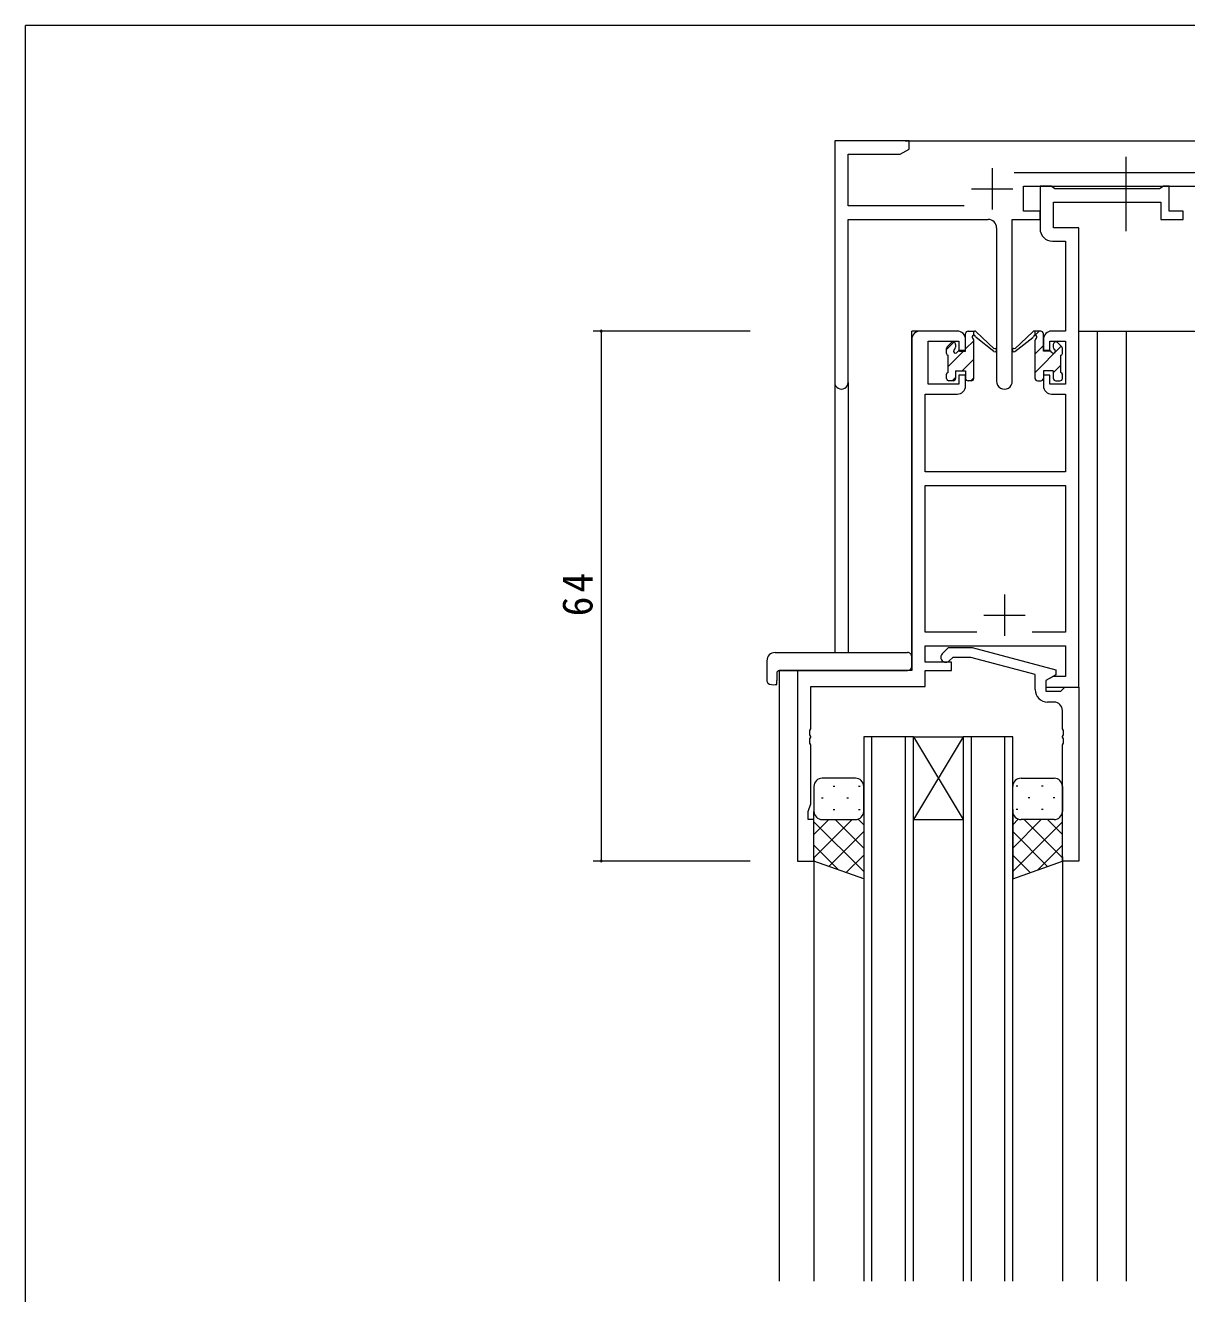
# Model space of a CAD drawing. Units: millimetres on the paper. Extents: x -420 to 373, y -297 to 267.
# Drawn here: x -417.7 to -277.5, y 111.2 to 264.4 of the extents above; entities that cross this region are included whole.
import ezdxf

# ---------------------------------------------------------------- set-up
doc = ezdxf.new("R2010")
doc.units = ezdxf.units.MM
doc.linetypes.add('CHAIN2', pattern=[12, 9, -1, 1, -1])
for name, color, linetype, lineweight in [('0-1_YKK_ZWAK', 7, 'Continuous', 9), ('0-3_YKK_12', 2, 'Continuous', 9), ('0-4_YKK_D', 6, 'Continuous', 9), ('0-6_YKK_13', 4, 'Continuous', 9), ('0-7_YKK_11', 7, 'Continuous', 9)]:
    doc.layers.add(name, color=color, linetype=linetype, lineweight=lineweight)
doc.styles.add('ＭＳ ゴシック', font='')
doc.styles.get('ＭＳ ゴシック').set_extended_font_data('MS Gothic')

msp = doc.modelspace()

# ---------------------------------------------------------------- linework, layer by layer
at = {"layer": '0-1_YKK_ZWAK'}
for p in [(-417.7, -260.6), (352.3, 264.4)]:
    msp.add_line(p, (-417.7, 264.4), dxfattribs=at)
at = {"layer": '0-3_YKK_12'}
for p, q in [((-311.464, 250.465), (-258.464, 250.465)), ((-307.464, 227.465), (-310.664, 227.465)), ((-310.664, 186.764), (-310.664, 227.465)), ((-290.465, 227.465), (-285.864, 227.465)), ((-288.264, 227.465), (-288.264, 112.714)), ((-285.864, 227.465), (-276.064, 227.465)), ((-284.764, 227.465), (-284.764, 112.714)), ((-319.964, 221.28), (-319.964, 188.652)), ((-318.334, 221.28), (-318.334, 188.652)), ((-324.164, 186.464), (-326.664, 186.464)), ((-326.664, 186.464), (-326.664, 112.714)), ((-310.464, 178.464), (-316.464, 178.464)), ((-316.464, 178.464), (-316.464, 112.714)), ((-315.464, 112.714), (-315.464, 178.464)), ((-311.464, 178.464), (-311.464, 112.714)), ((-304.464, 178.464), (-310.464, 168.464)), ((-310.464, 178.464), (-304.464, 168.464)), ((-310.464, 178.464), (-304.464, 178.464)), ((-310.464, 112.714), (-310.464, 178.464)), ((-298.464, 178.464), (-304.464, 178.464)), ((-304.464, 178.464), (-304.464, 112.714)), ((-303.464, 112.714), (-303.464, 178.464)), ((-299.464, 178.464), (-299.464, 112.714)), ((-298.464, 112.714), (-298.464, 178.464)), ((-310.464, 168.464), (-304.464, 168.464)), ((-322.464, 163.964), (-322.464, 112.714)), ((-292.464, 163.964), (-292.464, 112.714))]:
    msp.add_line(p, q, dxfattribs=at)
at = {"layer": '0-4_YKK_D'}
for p, q in [((-330.164, 227.465), (-349.152, 227.465)), ((-348.152, 227.465), (-348.152, 163.464)), ((-330.164, 163.464), (-349.152, 163.464))]:
    msp.add_line(p, q, dxfattribs=at)
for centre, start, end in [((-348.152, 227.465), 90, 270), ((-348.152, 227.465), 270, 90), ((-348.152, 163.464), 90, 270), ((-348.152, 163.464), 270, 90)]:
    msp.add_arc(centre, 0.106, start, end, dxfattribs=at)
at = {"layer": '0-6_YKK_13', "linetype": 'CHAIN2'}
msp.add_line((-284.766, 239.535), (-284.766, 249.522), dxfattribs=at)
at = {"layer": '0-6_YKK_13'}
for p, q in [((-304.165, 225.065), (-304.165, 227.165)), ((-303.865, 227.465), (-303.074, 227.465)), ((-303.165, 226.965), (-303.165, 227.465)), ((-302.881, 227.394), (-300.699, 225.346)), ((-296.048, 227.394), (-298.23, 225.346)), ((-295.064, 227.465), (-295.855, 227.465)), ((-295.764, 226.965), (-295.764, 227.465)), ((-295.764, 226.977), (-295.276, 227.465)), ((-294.764, 225.065), (-294.764, 227.165)), ((-306.465, 225.256), (-305.571, 226.15)), ((-306.465, 224.765), (-306.465, 225.365)), ((-306.377, 225.577), (-305.877, 226.077)), ((-305.365, 225.864), (-305.365, 225.526)), ((-304.165, 225.311), (-303.165, 226.311)), ((-303.165, 221.765), (-303.165, 226.365)), ((-300.731, 225.001), (-302.871, 226.698)), ((-298.198, 225.001), (-296.057, 226.698)), ((-295.764, 221.765), (-295.764, 226.365)), ((-295.764, 224.732), (-294.764, 225.732)), ((-295.764, 222.487), (-292.613, 225.638)), ((-293.564, 225.864), (-293.564, 225.526)), ((-292.552, 225.577), (-293.052, 226.077)), ((-292.464, 224.765), (-292.464, 225.365)), ((-306.265, 223.211), (-304.412, 225.065)), ((-306.265, 222.465), (-306.265, 224.565)), ((-304.904, 225.065), (-304.165, 225.065)), ((-304.566, 222.665), (-303.165, 224.066)), ((-294.025, 225.065), (-294.764, 225.065)), ((-292.664, 222.465), (-292.664, 224.565)), ((-306.465, 221.765), (-306.465, 222.265)), ((-305.365, 222.665), (-304.165, 222.665)), ((-305.365, 222.665), (-305.365, 221.765)), ((-304.165, 222.665), (-304.165, 221.765)), ((-294.764, 222.665), (-294.764, 221.765)), ((-293.564, 222.665), (-294.764, 222.665)), ((-293.564, 222.442), (-292.664, 223.342)), ((-293.564, 222.665), (-293.564, 221.765)), ((-292.464, 221.765), (-292.464, 222.265)), ((-305.665, 221.465), (-306.165, 221.465)), ((-305.766, 221.465), (-305.365, 221.866)), ((-303.465, 221.465), (-303.865, 221.465)), ((-303.521, 221.465), (-303.165, 221.821)), ((-295.464, 221.465), (-295.064, 221.465)), ((-293.264, 221.465), (-292.764, 221.465)), ((-327.153, 188.652), (-311.165, 188.652)), ((-328.153, 187.652), (-328.153, 185.277)), ((-310.665, 187.652), (-310.665, 188.152)), ((-310.665, 186.965), (-310.665, 187.652)), ((-326.965, 186.165), (-326.965, 185.273)), ((-326.665, 186.465), (-311.165, 186.465)), ((-327.153, 184.773), (-326.965, 184.773)), ((-326.965, 184.773), (-326.965, 185.273)), ((-317.466, 173.465), (-321.466, 173.465)), ((-297.465, 173.465), (-293.465, 173.465)), ((-322.466, 172.465), (-322.466, 169.465)), ((-320.131, 172.516), (-319.931, 172.516)), ((-317.101, 172.516), (-316.901, 172.516)), ((-316.466, 169.465), (-316.466, 172.465)), ((-298.465, 169.465), (-298.465, 172.465)), ((-297.83, 172.516), (-298.03, 172.516)), ((-294.8, 172.516), (-295, 172.516)), ((-292.465, 172.465), (-292.465, 169.465)), ((-321.546, 171.101), (-321.346, 171.101)), ((-318.516, 171.101), (-318.316, 171.101)), ((-296.415, 171.101), (-296.615, 171.101)), ((-293.385, 171.101), (-293.585, 171.101)), ((-322.466, 163.465), (-322.466, 169.465)), ((-320.131, 169.686), (-319.931, 169.686)), ((-317.134, 168.521), (-316.466, 167.853)), ((-317.101, 169.686), (-316.901, 169.686)), ((-316.466, 169.686), (-316.466, 161.322)), ((-298.465, 169.686), (-298.465, 161.322)), ((-297.797, 168.521), (-298.465, 167.853)), ((-297.83, 169.686), (-298.03, 169.686)), ((-294.8, 169.686), (-295, 169.686)), ((-292.465, 163.465), (-292.465, 169.465)), ((-320.675, 168.465), (-322.466, 166.673)), ((-317.846, 168.465), (-322.466, 163.844)), ((-322.466, 168.196), (-316.466, 162.196)), ((-321.466, 168.465), (-317.866, 168.465)), ((-321.066, 168.465), (-317.466, 168.465)), ((-316.466, 167.016), (-320.662, 162.82)), ((-319.906, 168.465), (-316.466, 165.025)), ((-295.025, 168.465), (-298.465, 165.025)), ((-292.465, 168.196), (-298.465, 162.196)), ((-298.465, 167.016), (-294.269, 162.82)), ((-293.865, 168.465), (-297.465, 168.465)), ((-297.085, 168.465), (-292.465, 163.844)), ((-293.465, 168.465), (-297.065, 168.465)), ((-294.256, 168.465), (-292.465, 166.673)), ((-322.466, 165.368), (-319.505, 162.407)), ((-316.466, 164.188), (-318.578, 162.076)), ((-298.465, 164.188), (-296.353, 162.076)), ((-292.465, 165.368), (-295.425, 162.407)), ((-316.466, 161.322), (-322.466, 163.465)), ((-298.465, 161.322), (-292.465, 163.465))]:
    msp.add_line(p, q, dxfattribs=at)
for centre, radius, start, end in [((-303.865, 227.165), 0.3, 90, 180), ((-303.165, 226.765), 0.2, 20.88332, 233.1301), ((-303.074, 227.165), 0.3, 49.8974, 90), ((-302.698, 226.943), 0.3, 200.88332, 234.62001), ((-296.231, 226.943), 0.3, 305.37997, 339.11667), ((-295.855, 227.165), 0.3, 90, 130.10258), ((-295.764, 226.765), 0.2, 306.86989, 159.11667), ((-295.064, 227.165), 0.3, 0, 90), ((-306.165, 225.365), 0.3, 135, 180), ((-305.665, 225.864), 0.3, 0, 135), ((-305.365, 225.065), 0.25, 123.05573, 326.94426), ((-305.665, 225.526), 0.3, 303.05573, 0), ((-303.465, 226.365), 0.3, 0, 53.1301), ((-300.615, 225.165), 0.2, 234.62001, 114.62001), ((-298.313, 225.165), 0.2, 65.37997, 305.37997), ((-295.464, 226.365), 0.3, 126.86989, 180), ((-293.564, 225.065), 0.25, 213.05573, 56.94426), ((-293.264, 225.864), 0.3, 45, 180), ((-293.264, 225.526), 0.3, 180, 236.94426), ((-292.764, 225.365), 0.3, 0, 45), ((-306.265, 224.765), 0.2, 180, 270), ((-304.904, 224.765), 0.3, 90, 146.94426), ((-294.025, 224.765), 0.3, 33.05573, 90), ((-292.664, 224.765), 0.2, 270, 0), ((-306.265, 222.265), 0.2, 90, 180), ((-292.664, 222.265), 0.2, 0, 90), ((-306.165, 221.765), 0.3, 180, 270), ((-305.665, 221.765), 0.3, 270, 0), ((-303.865, 221.765), 0.3, 180, 270), ((-303.465, 221.765), 0.3, 270, 0), ((-295.464, 221.765), 0.3, 180, 270), ((-295.064, 221.765), 0.3, 270, 0), ((-293.264, 221.765), 0.3, 180, 270), ((-292.764, 221.765), 0.3, 270, 0), ((-327.153, 187.652), 1, 90.00505, 180), ((-311.165, 188.152), 0.5, 0, 90.0011), ((-311.165, 186.965), 0.5, 270, 0), ((-326.665, 186.165), 0.3, 90, 180), ((-327.688, 185.26), 0.462, 177.95346, 223.04948), ((-327.383, 185.903), 1.153, 236.123, 281.50528), ((-321.466, 172.465), 1, 90, 180), ((-317.466, 172.465), 1, 0, 90), ((-297.465, 172.465), 1, 90, 180), ((-293.465, 172.465), 1, 0, 90), ((-321.466, 169.465), 1, 180, 270), ((-321.466, 169.465), 1, 180, 270), ((-317.466, 169.465), 1, 270, 0), ((-317.466, 169.465), 1, 270, 0), ((-297.465, 169.465), 1, 180, 270), ((-297.465, 169.465), 1, 180, 270), ((-293.465, 169.465), 1, 270, 0), ((-293.465, 169.465), 1, 270, 0)]:
    msp.add_arc(centre, radius, start, end, dxfattribs=at)
at = {"layer": '0-7_YKK_11'}
for p, q in [((-300.964, 247.165), (-300.964, 242.165)), ((-269.262, 246.595), (-298.272, 246.595)), ((-303.464, 244.665), (-298.464, 244.665)), ((-300.414, 239.964), (-300.414, 221.414)), ((-305.165, 227.465), (-309.665, 227.465)), ((-299.465, 195.665), (-299.465, 190.665)), ((-301.965, 193.165), (-296.965, 193.165)), ((-302.815, 191.095), (-309.035, 191.095)), ((-293.465, 182.665), (-294.265, 182.665))]:
    msp.add_line(p, q, dxfattribs=at)
for points in [[(-304.315, 242.595), (-318.334, 242.595), (-318.334, 248.835), (-312.056, 248.835), (-310.964, 249.465), (-310.964, 250.465), (-319.964, 250.465), (-319.964, 221.28)], [(-298.514, 221.414), (-298.514, 240.965), (-295.164, 240.965), (-295.164, 241.965), (-297.164, 241.965), (-297.164, 244.964), (-270.364, 244.964), (-270.364, 241.965), (-272.364, 241.965), (-272.364, 240.965), (-269.014, 240.965), (-269.014, 221.414)], [(-290.465, 184.465), (-290.465, 227.465), (-290.465, 239.965), (-293.535, 239.965), (-293.535, 243.035), (-280.565, 243.035), (-280.565, 240.965), (-277.865, 240.965), (-277.865, 241.965), (-279.565, 241.965), (-279.565, 244.965), (-280.265, 244.965), (-280.54, 244.785), (-280.723, 244.665), (-293.377, 244.665), (-293.56, 244.785), (-293.835, 244.965), (-295.165, 244.965), (-295.165, 239.835)], [(-318.334, 221.28), (-318.334, 240.965), (-301.414, 240.965)], [(-293.665, 238.335), (-292.095, 238.335), (-292.095, 227.465), (-293.765, 227.465)], [(-310.665, 226.465), (-310.665, 186.465), (-324.465, 186.465), (-324.465, 163.465), (-322.465, 163.465), (-322.465, 168.465), (-323.165, 168.465), (-323.165, 169.465), (-322.835, 170.371), (-322.835, 177.506), (-322.955, 177.69), (-322.955, 178.239), (-322.835, 178.423), (-322.835, 178.506), (-322.955, 178.69), (-322.955, 179.239), (-322.835, 179.423), (-322.835, 184.565), (-309.035, 184.565), (-309.035, 186.465), (-305.865, 186.465), (-305.865, 187.465), (-309.035, 187.465), (-309.035, 189.465), (-292.095, 189.465), (-292.095, 185.765), (-293.599, 185.765), (-294.465, 185.265), (-294.465, 184.465), (-290.465, 184.465)], [(-304.165, 220.865), (-304.165, 222.165), (-304.965, 222.165), (-304.965, 221.065), (-308.665, 221.065), (-308.665, 226.265), (-304.965, 226.265), (-304.965, 225.165), (-304.165, 225.165), (-304.165, 226.465)], [(-294.765, 226.465), (-294.765, 225.165), (-293.965, 225.165), (-293.965, 226.265), (-292.095, 226.265), (-292.095, 221.065), (-293.965, 221.065), (-293.965, 222.165), (-294.765, 222.165), (-294.765, 220.865)], [(-293.765, 219.865), (-292.095, 219.865), (-292.095, 210.465), (-309.035, 210.465), (-309.035, 219.865), (-305.165, 219.865)], [(-302.815, 191.095), (-309.035, 191.095), (-309.035, 208.835), (-292.095, 208.835), (-292.095, 191.095), (-296.115, 191.095)], [(-306.989, 188.489), (-306.213, 189.265), (-303.368, 189.265), (-293.265, 186.557), (-293.265, 185.957), (-294.465, 185.265), (-294.465, 183.965), (-292.665, 183.965), (-292.465, 184.165), (-292.165, 184.465), (-290.465, 184.465)], [(-295.765, 184.165), (-295.765, 185.985), (-303.526, 188.065), (-305.716, 188.065), (-306.14, 187.64)], [(-290.465, 184.465), (-290.465, 163.465), (-292.465, 163.465), (-292.465, 177.506), (-292.345, 177.69), (-292.345, 178.239), (-292.465, 178.423), (-292.465, 178.506), (-292.345, 178.69), (-292.345, 179.239), (-292.465, 179.423), (-292.465, 181.665)]]:
    msp.add_lwpolyline(points, dxfattribs=at)
for centre, radius, start, end in [((-301.414, 239.964), 1, 0, 89.99998), ((-293.665, 239.835), 1.5, 180, 269.99998), ((-309.665, 226.465), 1, 90, 179.99998), ((-305.165, 226.465), 1, 0, 89.99998), ((-293.765, 226.465), 1, 90, 179.99998), ((-319.149, 221.28), 0.815, 179.99998, 0), ((-305.165, 220.865), 1, 270, 359.99998), ((-299.464, 221.414), 0.95, 179.99998, 0), ((-293.765, 220.865), 1, 180, 269.99998), ((-306.565, 188.065), 0.6, 134.99998, 315), ((-294.265, 184.165), 1.5, 180, 269.99998), ((-293.465, 181.665), 1, 0, 89.99998)]:
    msp.add_arc(centre, radius, start, end, dxfattribs=at)

# ---------------------------------------------------------------- texts
at = {"layer": '0-4_YKK_D', "color": 3, "insert": (-349.152, 193.027), "char_height": 3.666, "attachment_point": 7, "rotation": 90, "style": 'ＭＳ ゴシック'}
msp.add_mtext('\\T1.21;\\W0.95;64', dxfattribs=at)

doc.saveas('drawing.dxf')
